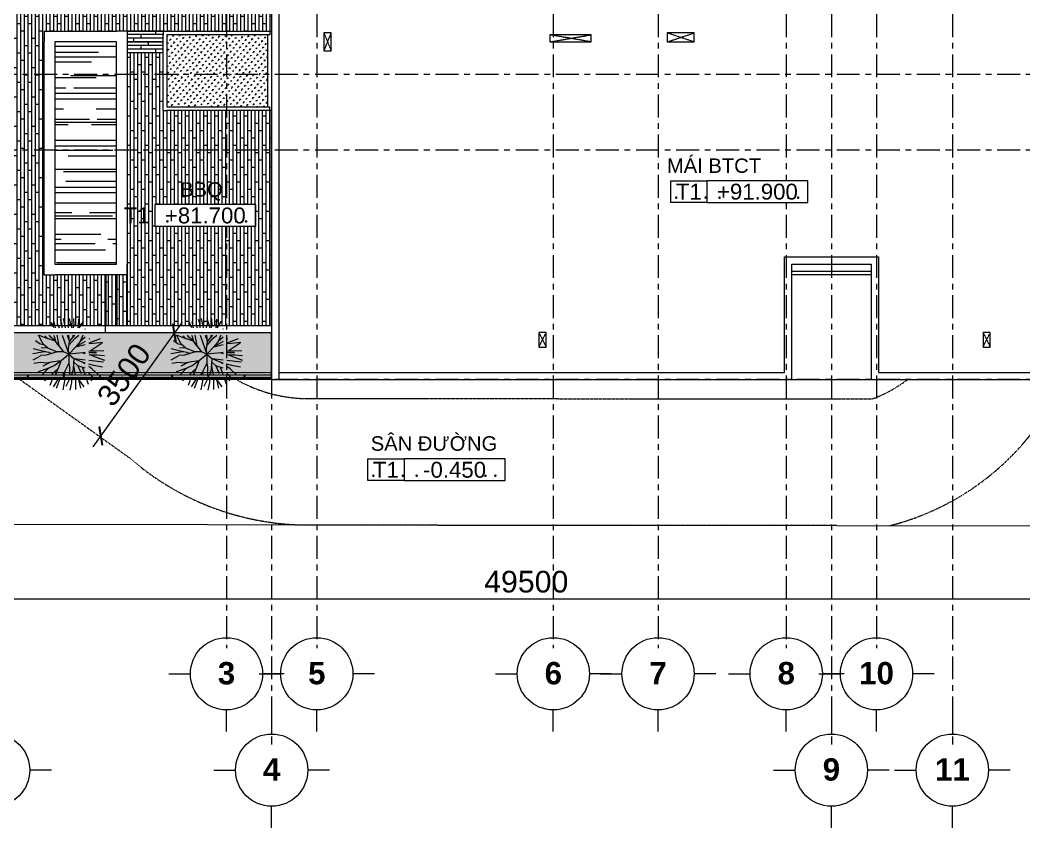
# Model space of a CAD drawing. Header units: millimetres. Extents: x -55734 to 162275, y -23881 to 125548.
# Drawn here: x 2234 to 30032, y -12412 to 9956 of the extents above; entities that cross this region are included whole.
import ezdxf
from ezdxf.enums import TextEntityAlignment as Align
from ezdxf.xclip import XClip

# ---------------------------------------------------------------- set-up
doc = ezdxf.new("R2010")
doc.units = ezdxf.units.MM
doc.header["$XCLIPFRAME"] = 0
for name, pattern in [('Dash', [6.35, 3.175, -3.175]), ('gf$0$Dash', [6, 3, -3]), ('Grid Line', [22.225, 12.7, -3.175, 3.175, -3.175]), ('HIDDEN2', [4.7625, 3.175, -1.5875]), ('Overhead 1_16_', [2.579687, 1.5875, -0.992188]), ('PHANTOM', [63.5, 31.75, -6.35, 6.35, -6.35, 6.35, -6.35])]:
    doc.linetypes.add(name, pattern=pattern)
for name, color, linetype, lineweight in [('A-DETL-GENF', 31, 'Continuous', 5), ('A-DETL-GENF-HDLN', 161, 'Dash', 5), ('A-FLOR-PATT', 8, 'Continuous', 9), ('CHU', 181, 'Continuous', 5), ('CHU-1', 7, 'Continuous', 9), ('DIM', 1, 'Continuous', 5), ('gf$0$A-_DETA----_E', 8, 'Continuous', 9), ('KH', 6, 'Continuous', 5), ('KI-HIEU-1', 151, 'Continuous', 9), ('L-SITE', 91, 'Continuous', 5), ('NET THAY 1', 41, 'Continuous', 5), ('NET THAY 2', 55, 'Continuous', 5), ('NET-THAY', 2, 'Continuous', 9), ('S-STRS', 31, 'Continuous', 5), ('TRUC', 225, 'Continuous', 5)]:
    doc.layers.add(name, color=color, linetype=linetype, lineweight=lineweight)
doc.layers.add('CGXD', color=5, linetype='HIDDEN2')
doc.layers.add('RD-AB', color=4, linetype='PHANTOM')
doc.styles.add('Arial', font='Font - TrueType - Arial.ttf')
doc.styles.add('Arial_2', font='Font - TrueType - Arial.ttf', dxfattribs={"height": 800})
doc.styles.add('Arial_B', font='Font - TrueType - Arial Bold.ttf', dxfattribs={"height": 619.047619})
doc.styles.add('TA1', font='Font - TrueType - Arial.ttf')
doc.dimstyles.new('D_300_KTx3.0', dxfattribs={"dimtxt": 600, "dimasz": 375, "dimexe": 375, "dimexo": 375, "dimgap": 160, "dimtad": 1, "dimdec": 0, "dimzin": 9, "dimtxsty": 'TA1', "dimblk": 'ARCHTICK', "dimcen": 1, "dimdle": 375, "dimclrd": 256, "dimclre": 256, "dimclrt": 7, "dimadec": 0, "dimazin": 0, "dimtfac": 1, "dimtdec": 0, "dimtix": 1, "dimtmove": 1, "dimatfit": 3, "dimldrblk": 'ARCHTICK', "dimfxl": 0, "dimtolj": 1, "dimtzin": 0, "dimlwd": -1, "dimlwe": -1, "dimarcsym": 0})
pattern_1 = [(90, (4580.2, 2899.94), (-101.6, 6e-15), []), (180, (4580.2, 2899.94), (-203.2, -203.2), [101.6, -711.2]), (180, (4478.6, 3306.34), (-203.2, -203.2), [101.6, -711.2])]
pattern_2 = [(0, (6200.52, 9670.26), (0, 101.6), []), (90, (6200.52, 9670.26), (-203.2, 203.2), [101.6, -711.2]), (90, (6606.92, 9771.86), (-203.2, 203.2), [101.6, -711.2])]

# ---------------------------------------------------------------- blocks, each defined once
blk = doc.blocks.new('A$C56D52FB6')
at = {"layer": 'gf$0$A-_DETA----_E'}
blk.add_line((-100656, -25402), (-49439, -25478), dxfattribs=at)
at = {"layer": 'gf$0$A-_DETA----_E', "color": 190, "linetype": 'gf$0$Dash'}
for points in [[(-93730, -21412), (-90704, -23576, 0.175687), (-85913, -25431), (-71115, -25439)], [(-87716, -21421, 0.120459), (-85868, -21931), (-70131, -21940)]]:
    blk.add_lwpolyline(points, format="xyb", dxfattribs=at)
for radius, start, end in [(3768, 290.3409, 307.192), (7268, 284.3451, 322.7501)]:
    blk.add_arc((-71441, -18406, 0), radius, start, end, dxfattribs=at)
blk = doc.blocks.new('_ARCHTICK')
at = {"color": 0, "linetype": 'ByBlock', "const_width": 0.15}
blk.add_lwpolyline([(-0.5, -0.5), (0.5, 0.5)], dxfattribs=at)
blk = doc.blocks.new('*D9')
at = {"layer": 'Defpoints', "color": 0, "transparency": 16777216}
for p in [(-8499, -3994, 0), (41001, -4126), (41001, -6065)]:
    blk.add_point(p, dxfattribs=at)
at = {"layer": 'DIM', "transparency": 16777216}
for p, q in [((-8499, -4369), (-8499, -6440)), ((41001, -4501), (41001, -6440)), ((-8874, -6065), (41376, -6065))]:
    blk.add_line(p, q, dxfattribs=at)
at = {"layer": 'DIM', "transparency": 16777216, "xscale": 375, "yscale": 375, "zscale": 375, "rotation": 180}
blk.add_blockref('_ARCHTICK', (-8499, -6065), dxfattribs=at)
at = {"layer": 'DIM', "transparency": 16777216, "xscale": 375, "yscale": 375, "zscale": 375}
blk.add_blockref('_ARCHTICK', (41001, -6065), dxfattribs=at)
at = {"layer": 'DIM', "color": 7, "transparency": 16777216, "insert": (16251, -5598), "char_height": 600, "attachment_point": 5, "style": 'TA1'}
blk.add_mtext('\\A1;49500', dxfattribs=at)
blk = doc.blocks.new('Grid - FamilyAL-KH TRUC-785342-MẶT BẰNG TẦNG 1')
at = {"layer": 'KH'}
for p, q in [((0, 7), (0, 4)), ((-8, -1), (-5, -1)), ((8, -1), (5, -1)), ((0, -9), (0, -6))]:
    blk.add_line(p, q, dxfattribs=at)
blk.add_circle((0, -1), 5, dxfattribs=at)
blk = doc.blocks.new('A$C1F0A2BF7')
at = {"layer": 'CGXD', "ltscale": 200, "const_width": 200, "elevation": 0}
blk.add_lwpolyline([(46406.7, 74451.5), (47194.7, 63486.7), (46424.3, 63316.7), (46421.1, 61568.3), (46338.6, 57428.9), (46280, 56364.3), (46260.6, 55777.3), (47488.1, 54954.9), (54942.4, 54921.5), (54956.3, 47953.8), (54990.5, 43945.3), (54923.3, 39987.5), (55072.6, 34371), (55051, 33492.5), (97748, 33429.5)], dxfattribs=at)
at = {"layer": 'RD-AB', "ltscale": 30, "const_width": 300, "elevation": 0}
blk.add_lwpolyline([(41196.9, 95371), (41281.7, 82268.3), (40986.4, 79251), (41667.6, 72272.6), (42098.4, 70721.5), (42667.3, 70684.7), (42957.4, 66647.6), (42571.1, 66562.4), (42573.3, 66131.3), (42429.3, 65920.2), (42421.3, 61611.7), (42341, 57578.5), (42283.8, 56540), (42189.8, 53690.1), (44821.5, 51926.7), (44789.5, 50966.7), (50950.5, 50939.2), (50956.6, 47932.5), (50990.5, 43962.1), (50922.6, 39968.1), (51071.5, 34366.8), (50997.7, 31365.3), (51047.4, 29498.3), (102264.3, 29422.6)], dxfattribs=at)
blk = doc.blocks.new('*D21')
at = {"layer": 'Defpoints', "color": 0, "transparency": 16777216}
for p in [(6506, 1288, 0), (4470, -1559, 0), (4470, -1559)]:
    blk.add_point(p, dxfattribs=at)
at = {"layer": 'DIM', "transparency": 16777216}
blk.add_line((6724, 1594), (4252, -1864), dxfattribs=at)
at = {"layer": 'DIM', "transparency": 16777216, "xscale": 375, "yscale": 375, "zscale": 375}
for p, rotation in [((6506, 1288), 54.43416337634454), ((4470, -1559), 234.4341633763445)]:
    blk.add_blockref('_ARCHTICK', p, dxfattribs=dict(at, rotation=rotation))
at = {"layer": 'DIM', "color": 7, "transparency": 16777216, "insert": (5109, 136), "char_height": 600, "attachment_point": 5, "rotation": 54.4342, "style": 'TA1'}
blk.add_mtext('\\A1;3500', dxfattribs=at)
blk = doc.blocks.new('Railing - NBS_RailInfillPnl_Post-658471-MẶT BẰNG CHIẾU MÁI')
at = {"layer": 'NET THAY 2'}
for p, q in [((-13, -5), (-13, 5)), ((13, 5), (-13, 5)), ((13, 5), (13, -5)), ((-13, -5), (13, -5))]:
    blk.add_line(p, q, dxfattribs=at)
blk = doc.blocks.new('Railing - Railing-573255-MẶT BẰNG CHIẾU MÁI')
at = {"layer": 'NET THAY 1'}
for p, q in [((401, 11600), (401, 0)), ((401, 11600), (9198, 11600)), ((461, 11540), (461, 11181)), ((461, 11540), (1192, 11540)), ((528, 127), (528, 11473)), ((528, 11473), (9198, 11473)), ((528, 11473), (528, 127)), ((528, 11473), (9198, 11473)), ((1204, 11540), (2192, 11540)), ((2204, 11540), (3192, 11540)), ((3204, 11540), (4192, 11540)), ((4204, 11540), (5192, 11540)), ((5204, 11540), (6192, 11540)), ((6204, 11540), (7192, 11540)), ((7204, 11540), (8192, 11540)), ((8204, 11540), (9192, 11540)), ((9198, 11600), (9198, 11590)), ((9198, 11504), (9198, 11492)), ((9198, 11482), (9198, 11473)), ((461, 11169), (461, 10181)), ((461, 10169), (461, 9181)), ((461, 9169), (461, 8181)), ((461, 8169), (461, 7181)), ((461, 7169), (461, 6181)), ((461, 6169), (461, 5181)), ((461, 5169), (461, 4181)), ((461, 4169), (461, 3181)), ((461, 3169), (461, 2181)), ((461, 2169), (461, 1181)), ((461, 1169), (461, 181)), ((461, 169), (461, 60)), ((1442, 60), (461, 60)), ((9198, 127), (528, 127)), ((9198, 127), (528, 127)), ((2442, 60), (1453, 60)), ((3442, 60), (2453, 60)), ((4442, 60), (3453, 60)), ((5442, 60), (4453, 60)), ((6442, 60), (5453, 60)), ((7442, 60), (6453, 60)), ((8442, 60), (7453, 60)), ((9198, 60), (8453, 60)), ((9198, 0), (401, 0))]:
    blk.add_line(p, q, dxfattribs=at)
for points, knots in [([(471, 11530), (470, 11531), (468, 11532), (467, 11534), (466, 11535), (465, 11535), (464, 11536), (464, 11537), (463, 11537), (462, 11538), (462, 11539), (461, 11539), (461, 11540), (461, 11540), (461, 11540)], [-1, -1, -1, -1, -0.833333, -0.75, -0.666667, -0.625, -0.583333, -0.5, -0.458333, -0.416667, -0.333333, -0.25, -0.166667, 0, 0, 0, 0]), ([(528, 11473), (528, 11473), (527, 11473), (527, 11474), (526, 11475), (525, 11475), (525, 11476), (524, 11477), (523, 11477), (522, 11478), (521, 11479), (520, 11480), (518, 11482), (517, 11484), (516, 11485)], [-1, -1, -1, -1, -0.833333, -0.75, -0.666667, -0.583333, -0.541667, -0.5, -0.416667, -0.375, -0.333333, -0.25, -0.166667, 0, 0, 0, 0]), ([(461, 60), (461, 60), (461, 60), (461, 61), (462, 61), (462, 62), (463, 62), (464, 63), (464, 64), (465, 65), (466, 66), (467, 66), (468, 68), (470, 69), (471, 70)], [0, 0, 0, 0, 0.166667, 0.25, 0.333333, 0.416667, 0.458333, 0.5, 0.583333, 0.666667, 0.708333, 0.75, 0.833333, 1, 1, 1, 1]), ([(516, 115), (517, 116), (518, 118), (520, 120), (521, 121), (522, 122), (523, 122), (524, 123), (525, 124), (525, 125), (526, 125), (527, 126), (527, 127), (528, 127), (528, 127)], [0, 0, 0, 0, 0.166667, 0.25, 0.333333, 0.375, 0.416667, 0.5, 0.541667, 0.583333, 0.666667, 0.75, 0.833333, 1, 1, 1, 1])]:
    blk.add_open_spline(points, degree=3, knots=knots, dxfattribs=at)
at = {"extrusion": (0, 0, -1), "zscale": -1}
for p, rotation in [((-431, 11570), 90), ((-2622, 11570), 90), ((-4814, 11570), 90), ((-7006, 11570), 90), ((-2622, 30), 270), ((-4814, 30), 270), ((-7006, 30), 270)]:
    blk.add_blockref('Railing - NBS_RailInfillPnl_Post-658471-MẶT BẰNG CHIẾU MÁI', p, dxfattribs=dict(at, rotation=rotation))
for p in [(-431, 9647), (-431, 7723), (-431, 5800), (-431, 3877), (-431, 1953), (-431, 30)]:
    blk.add_blockref('Railing - NBS_RailInfillPnl_Post-658471-MẶT BẰNG CHIẾU MÁI', p, dxfattribs=at)
blk = doc.blocks.new('Top Rail Type - Top Rail_Internal_-573260-MẶT BẰNG CHIẾU MÁI')
at = {"layer": 'NET THAY 1'}
for p, q in [((420, 11581), (420, 11196)), ((426, 11581), (420, 11581)), ((1177, 11581), (436, 11581)), ((441, 11190), (441, 11559)), ((441, 11559), (1183, 11559)), ((1213, 11559), (2183, 11559)), ((2177, 11581), (1219, 11581)), ((2213, 11559), (2617, 11559)), ((2617, 11581), (2219, 11581)), ((3177, 11581), (2627, 11581)), ((2627, 11559), (3183, 11559)), ((3213, 11559), (4183, 11559)), ((4177, 11581), (3219, 11581)), ((4213, 11559), (4809, 11559)), ((4809, 11581), (4219, 11581)), ((5177, 11581), (4819, 11581)), ((4819, 11559), (5183, 11559)), ((5213, 11559), (6183, 11559)), ((6177, 11581), (5219, 11581)), ((6213, 11559), (7001, 11559)), ((7001, 11581), (6219, 11581)), ((7177, 11581), (7011, 11581)), ((7011, 11559), (7183, 11559)), ((7213, 11559), (8183, 11559)), ((8177, 11581), (7219, 11581)), ((8213, 11559), (9183, 11559)), ((9177, 11581), (8219, 11581)), ((9198, 11559), (9198, 11581)), ((420, 11154), (420, 10196)), ((441, 10190), (441, 11160)), ((420, 10154), (420, 9652)), ((441, 9652), (441, 10160)), ((420, 9642), (420, 9196)), ((441, 9190), (441, 9642)), ((420, 9154), (420, 8196)), ((441, 8190), (441, 9160)), ((420, 8154), (420, 7728)), ((441, 7728), (441, 8160)), ((420, 7718), (420, 7196)), ((441, 7190), (441, 7718)), ((420, 7154), (420, 6196)), ((441, 6190), (441, 7160)), ((420, 6154), (420, 5805)), ((441, 5805), (441, 6158)), ((420, 5795), (420, 5196)), ((441, 5190), (441, 5795)), ((420, 5154), (420, 4196)), ((441, 4190), (441, 5160)), ((420, 4154), (420, 3882)), ((441, 3882), (441, 4160)), ((420, 3872), (420, 3196)), ((441, 3190), (441, 3872)), ((420, 3154), (420, 2196)), ((441, 2190), (441, 3160)), ((420, 2154), (420, 1958)), ((420, 1948), (420, 1196)), ((441, 1958), (441, 2160)), ((441, 1190), (441, 1948)), ((420, 1154), (420, 196)), ((441, 190), (441, 1160)), ((420, 154), (420, 35)), ((420, 25), (420, 19)), ((420, 19), (1426, 19)), ((441, 41), (441, 160)), ((1433, 41), (441, 41)), ((2433, 41), (1463, 41)), ((1469, 19), (2426, 19)), ((2617, 41), (2463, 41)), ((2469, 19), (2617, 19)), ((3433, 41), (2627, 41)), ((2627, 19), (3426, 19)), ((4433, 41), (3463, 41)), ((3469, 19), (4426, 19)), ((4809, 41), (4463, 41)), ((4469, 19), (4809, 19)), ((5433, 41), (4819, 41)), ((4819, 19), (5426, 19)), ((6433, 41), (5463, 41)), ((5469, 19), (6426, 19)), ((7001, 41), (6463, 41)), ((6469, 19), (7001, 19)), ((7433, 41), (7011, 41)), ((7011, 19), (7426, 19)), ((8433, 41), (7463, 41)), ((7469, 19), (8426, 19)), ((9198, 41), (8463, 41)), ((8469, 19), (9198, 19)), ((9198, 19), (9198, 41))]:
    blk.add_line(p, q, dxfattribs=at)
blk = doc.blocks.new('ALB-RAILING 32 - ALB-BALUSTER-537417-MẶT BẰNG CHIẾU MÁI')
at = {"layer": 'NET THAY 1'}
for p, q in [((-30, 101), (-30, 92)), ((-30, 101), (30, 101)), ((-21, 101), (-30, 101)), ((-30, 92), (-29, 92)), ((30, 92), (-30, 92)), ((-30, 70), (-30, 63)), ((-30, 70), (30, 70)), ((-29, 70), (-30, 70)), ((-30, 63), (-15, 63)), ((30, 63), (-30, 63)), ((-7, 63), (-7, 15)), ((7, 15), (7, 63)), ((15, 63), (30, 63)), ((30, 101), (21, 101)), ((29, 92), (30, 92)), ((30, 70), (29, 70)), ((30, 92), (30, 101)), ((30, 63), (30, 70))]:
    blk.add_line(p, q, dxfattribs=at)
at = {"layer": 'NET THAY 1', "flags": 128}
for points in [[(-7, 3), (-7, 4), (-7, 4), (-7, 5), (-7, 5), (-7, 5), (-7, 6), (-7, 6), (-7, 7), (-7, 7), (-7, 8), (-7, 8), (-7, 9), (-7, 10), (-7, 10), (-7, 11), (-7, 11), (-7, 12), (-7, 12), (-7, 13), (-7, 14), (-7, 14), (-7, 15), (-7, 15)], [(7, 15), (7, 14), (7, 14), (7, 13), (7, 13), (7, 12), (7, 11), (7, 11), (7, 10), (7, 10), (7, 9), (7, 9), (7, 8), (7, 8), (7, 7), (7, 7), (7, 6), (7, 6), (7, 5), (7, 5), (7, 4), (7, 4), (7, 3), (7, 3), (7, 3), (7, 2), (7, 2), (7, 2), (7, 1), (7, 1), (7, 1), (7, 1), (7, 1), (7, 0), (7, 0), (7, 0), (7, 0), (7, 0), (7, 0), (7, 0)], [(7, 0), (7, 0), (7, -1), (7, -1), (7, -1), (7, -1), (7, -2)], [(-5, -5), (-5, -4), (-6, -4), (-6, -4)], [(0, -7), (0, -7), (-1, -7), (-1, -7), (-1, -7), (-1, -7), (-2, -7)], [(6, -4), (6, -4), (6, -4), (5, -4), (5, -5), (5, -5), (5, -5), (5, -5), (4, -5), (4, -6), (4, -6), (4, -6), (4, -6), (3, -6), (3, -6), (3, -6), (3, -7), (2, -7), (2, -7), (2, -7), (1, -7), (1, -7), (1, -7), (1, -7), (0, -7), (0, -7), (0, -7)]]:
    blk.add_lwpolyline(points, dxfattribs=at)
at = {"layer": 'NET THAY 1'}
for start, end in [(90, 270), (270, 90)]:
    blk.add_arc((0, 0), 7, start, end, dxfattribs=at)
blk = doc.blocks.new('Family2 - Family1 2-690398-MẶT BẰNG CHIẾU MÁI')
at = {"layer": 'A-DETL-GENF'}
for p, q in [((200, 400), (0, 400)), ((0, 400), (0, 0)), ((200, 0), (200, 400)), ((0, 0), (200, 0))]:
    blk.add_line(p, q, dxfattribs=at)
at = {"layer": 'A-DETL-GENF-HDLN'}
for p, q in [((0, 400), (200, 1)), ((0, 0), (200, 399))]:
    blk.add_line(p, q, dxfattribs=at)
blk = doc.blocks.new('Family2 - Family1 2-693643-MẶT BẰNG CHIẾU MÁI')
at = {"layer": 'A-DETL-GENF'}
for p, q in [((250, 750), (0, 750)), ((0, 750), (0, 0)), ((250, 0), (250, 750)), ((0, 0), (250, 0))]:
    blk.add_line(p, q, dxfattribs=at)
at = {"layer": 'A-DETL-GENF-HDLN'}
for p, q in [((0, 750), (250, 1)), ((0, 0), (250, 749))]:
    blk.add_line(p, q, dxfattribs=at)
blk = doc.blocks.new('Family2 - Family1 2-693928-MẶT BẰNG CHIẾU MÁI')
at = {"layer": 'A-DETL-GENF'}
for p, q in [((200, 1150), (0, 1150)), ((0, 1150), (0, 0)), ((200, 0), (200, 1150)), ((0, 0), (200, 0))]:
    blk.add_line(p, q, dxfattribs=at)
at = {"layer": 'A-DETL-GENF-HDLN'}
for p, q in [((0, 1150), (200, 1)), ((0, 0), (200, 1149))]:
    blk.add_line(p, q, dxfattribs=at)
blk = doc.blocks.new('Family2 - Family1 2-694171-MẶT BẰNG CHIẾU MÁI')
at = {"layer": 'A-DETL-GENF'}
for p, q in [((200, 500), (0, 500)), ((0, 500), (0, 0)), ((200, 0), (200, 500)), ((0, 0), (200, 0))]:
    blk.add_line(p, q, dxfattribs=at)
at = {"layer": 'A-DETL-GENF-HDLN'}
for p, q in [((0, 500), (200, 1)), ((0, 0), (200, 499))]:
    blk.add_line(p, q, dxfattribs=at)
blk = doc.blocks.new('CAY XANH 1 - new block_dwg_110_植栽_中_高木 - 落葉1_φ4000_H5500-1445069-IDEA-4th Storey - Detail-682244-MẶT BẰNG CHIẾU MÁI')
at = {"layer": 'L-SITE'}
for p, q in [((-822, 1456), (-958, 1760)), ((-838, 1808), (-751, 1456)), ((-306, 1976), (-199, 1456)), ((-5, 2000), (166, 1456)), ((-615, 1645), (-531, 1456)), ((-10, 1456), (-10, 1592)), ((913, 1380), (932, 1417)), ((-1850, 759), (-1578, 578)), ((-1570, 578), (-1398, 529)), ((772, 1056), (625, 696)), ((1738, 856), (1113, 603)), ((1153, 856), (1113, 822)), ((1855, 599), (1188, 159)), ((-2000, 33), (-1462, 119)), ((-1453, 121), (-1278, 144)), ((1538, 78), (1113, 70)), ((-1975, -315), (-1571, -88)), ((-1423, -653), (-1041, -445)), ((913, -333), (303, -262)), ((913, -531), (743, -453)), ((1113, -19), (1241, -50)), ((1923, -449), (1113, -356)), ((1984, -88), (1545, -58)), ((258, -651), (355, -1144)), ((910, -1144), (762, -724)), ((-1186, -1344), (-1342, -1483)), ((-1024, -1718), (-878, -1344)), ((-682, -1880), (-476, -1344)), ((51, -1344), (-170, -1795)), ((365, -1344), (365, -1967)), ((855, -1808), (552, -1405)), ((914, -1133), (902, -1122)), ((1097, -1672), (981, -1344)), ((1278, -1483), (1113, -1324))]:
    blk.add_line(p, q, dxfattribs=at)
at = {"layer": 'L-SITE', "flags": 128}
for points in [[(-472, 1941), (-408, 1715), (-389, 1474), (-388, 1456)], [(264, 1456), (298, 1613), (285, 1980)], [(541, 1934), (518, 1586), (495, 1456)], [(581, 1456), (641, 1557), (813, 1820)], [(-1522, 376), (-1182, 348), (-1399, 530), (-1482, 672), (-1674, 1056)], [(-1634, 1056), (-1182, 862), (-1319, 1008)], [(-845, 1056), (-819, 978), (-743, 713), (-1182, 862)], [(-657, 1056), (-546, 458), (-743, 713), (-989, 932), (-1079, 1056)], [(-361, 1056), (0, 0), (-295, 133)], [(-84, 1056), (30, 691), (242, 956)], [(913, 96), (773, 64), (0, 0), (-10, 303), (30, 691), (4, 1056)], [(913, 934), (625, 696), (384, 396), (0, 0), (305, -251), (268, -432)], [(10, 497), (348, 890), (555, 1056)], [(315, 1056), (242, 956), (237, 1056)], [(913, 698), (384, 396), (913, 541)], [(1113, 586), (1374, 607), (1887, 662)], [(-1974, 319), (-1451, 187), (-1104, 101), (-945, 37)], [(-1683, -957), (-1092, -755), (-807, -637), (-423, -352), (0, 0), (-5, -527)], [(-1182, 348), (-645, 125), (-1245, -52), (-1564, -80)], [(-546, 458), (-295, 133), (-645, 125)], [(913, 67), (773, 64), (913, 30)], [(1939, 182), (1516, 167), (1206, 162), (1113, 141)], [(-1938, -494), (-1560, -440), (-1235, -475), (-846, -416), (-423, -352), (-610, -834), (-905, -1095), (-961, -1144)], [(-217, -960), (-5, -527), (44, -720), (39, -1126)], [(508, -651), (268, -432), (248, -870), (165, -1101)], [(913, -500), (743, -453), (305, -251)], [(1865, -721), (1389, -632), (1113, -555)], [(1534, -57), (1241, -50), (1512, -168), (1971, -338)], [(-1475, -1144), (-1244, -895), (-1077, -745)], [(-740, -1144), (-703, -1095), (-608, -832)], [(-212, -1144), (-217, -960), (-348, -1144)], [(166, -1144), (165, -1101), (145, -1144)], [(913, -768), (508, -651), (685, -1070)], [(1640, -1145), (1284, -817), (1113, -681)], [(1438, -1391), (1191, -1135), (1113, -1026)], [(-512, -1344), (-645, -1459), (-866, -1803)], [(-321, -1974), (-207, -1385), (-208, -1344)], [(76, -1999), (175, -1573), (170, -1344)], [(659, -1888), (552, -1405), (498, -1344)]]:
    blk.add_lwpolyline(points, dxfattribs=at)
blk = doc.blocks.new('CAY XANH 1 - new block_dwg-682243-MẶT BẰNG CHIẾU MÁI')
at = {"xscale": 0.5, "yscale": 0.5, "zscale": 0.5}
blk.add_blockref('CAY XANH 1 - new block_dwg_110_植栽_中_高木 - 落葉1_φ4000_H5500-1445069-IDEA-4th Storey - Detail-682244-MẶT BẰNG CHIẾU MÁI', (-494874, 495980), dxfattribs=at)
blk = doc.blocks.new('CAY XANH 1 - CAY XANH 1-678680-MẶT BẰNG CHIẾU MÁI')
blk.add_blockref('CAY XANH 1 - new block_dwg-682243-MẶT BẰNG CHIẾU MÁI', (494876, -495981))
blk = doc.blocks.new('ALC1807-ASCENT PLAZA-TANG 23_rvt-1-MẶT BẰNG CHIẾU MÁI')
at = {"layer": 'A-FLOR-PATT', "lineweight": 5}
h = blk.add_hatch(dxfattribs=at)
h.set_pattern_fill('FP_22', color=256, style=0, pattern_type=2)
h.set_pattern_definition([(7.219, (-1874442.64, 2069758.12), (77.8062945, 100.375984), [23.812, -155.793]), (322.219, (-1874442.64, 2069758.12), (77.8059143, 100.3754935), [23.813, -103.188]), (52.219, (-1874442.64, 2069758.12), (-100.3754935, 77.8059143), [23.813, -103.188])])
h.paths.add_polyline_path([(9198, 200), (9198, 1300), (1701, 1300), (1701, 11400), (601, 11400), (601, 200), (8724, 200)], flags=0)
h = blk.add_hatch(dxfattribs=at)
h.set_pattern_fill('FP_20', color=256, style=0, pattern_type=2)
h.set_pattern_definition([(270, (4895.84, 5799.94), (101.6, 6e-15), []), (0, (4895.84, 5799.94), (203.2, 203.2), [101.6, -711.2]), (0, (4997.44, 5393.54), (203.2, 203.2), [101.6, -711.2])])
h.paths.add_polyline_path([(2905, 1500), (4601, 1500), (4601, 2900), (2901, 2900), (2901, 9650), (9201, 9652), (9201, 11400), (1901, 11400), (1901, 1500)], flags=0)
h = blk.add_hatch(dxfattribs=at)
h.set_pattern_fill('FP_27', color=256, style=0, pattern_type=2)
h.set_pattern_definition([(277.219, (2071657.58, 1887891.995), (100.375984, -77.8062945), [23.812, -155.793]), (232.219, (2071657.58, 1887892), (100.3754935, -77.8059143), [23.813, -103.188]), (322.219, (2071657.58, 1887892), (77.8059143, 100.3754935), [23.813, -103.188])])
h.paths.add_polyline_path([(6301, 7550), (9098, 7550), (9098, 9550), (6301, 9550), (6301, 8908)], flags=0)
h = blk.add_hatch(dxfattribs=at)
h.set_pattern_fill('FP_23', color=256, style=0, pattern_type=2)
h.set_pattern_definition([(0, (0, 0), (1424.94, 647.7), [9715.5, -1295.4, 3238.5, -647.7]), (0, (861.4, 323.85), (-647.7, 861.44), [1943.1, -213.74, 3886.2, -485.77]), (0, (323.85, 550.54), (3368.04, 433.959), [5181.6, -906.78, 2590.8, -647.7])])
h.paths.add_polyline_path([(3201, 3200), (4901, 3200), (4901, 9350), (3201, 9350), (3201, 4019)], flags=0)
h = blk.add_hatch(dxfattribs=at)
h.set_pattern_fill('FP_24', color=256, style=0, pattern_type=2)
h.set_pattern_definition([(270, (7219.71, 5274.94), (101.6, 6e-15), []), (0, (7219.71, 5274.94), (203.2, 203.2), [101.6, -711.2]), (0, (7321.31, 4868.54), (203.2, 203.2), [101.6, -711.2])])
h.paths.add_polyline_path([(5232, 1500), (9198, 1500), (9198, 7450), (6201, 7450), (6201, 9050), (5201, 9050), (5201, 1500)], flags=0)
at = {"layer": 'NET THAY 1'}
h = blk.add_hatch(dxfattribs=at)
h.set_pattern_fill('FP_26', color=256, style=0, pattern_type=2)
h.set_pattern_definition(pattern_2)
h.paths.add_polyline_path([(6201, 9350), (6201, 9650), (5201, 9650), (5201, 9350), (5232, 9350)], flags=0)
h = blk.add_hatch(dxfattribs=at)
h.set_pattern_fill('FP_26', color=256, style=0, pattern_type=2)
h.set_pattern_definition(pattern_2)
h.paths.add_polyline_path([(5201, 9050), (6201, 9050), (6201, 9350), (5201, 9350)], flags=0)
h = blk.add_hatch(dxfattribs=at)
h.set_pattern_fill('FP_25', color=256, style=0, pattern_type=2)
h.set_pattern_definition(pattern_1)
h.paths.add_polyline_path([(4601, 1500), (4901, 1500), (4901, 2900), (4601, 2900), (4601, 1574)], flags=0)
h = blk.add_hatch(dxfattribs=at)
h.set_pattern_fill('FP_25', color=256, style=0, pattern_type=2)
h.set_pattern_definition(pattern_1)
h.paths.add_polyline_path([(5201, 1500), (5201, 2900), (4901, 2900), (4901, 1500)], flags=0)
at = {"layer": 'NET-THAY', "lineweight": 9}
for p, q in [((2901, 9650), (4901, 9650)), ((2901, 9650), (2901, 9350)), ((5201, 9650), (4901, 9650)), ((5201, 9650), (5201, 3200)), ((6201, 9650), (9148, 9650)), ((6201, 9650), (6201, 9550)), ((6201, 7450), (6201, 9550)), ((9148, 9550), (6301, 9550)), ((6301, 9550), (6301, 7550)), ((9098, 7550), (9098, 9550)), ((9148, 9650), (9201, 9650)), ((9148, 9650), (9148, 9550)), ((2901, 2900), (2901, 9350)), ((4901, 9350), (3201, 9350)), ((3201, 9350), (3201, 3200)), ((4901, 9350), (3201, 9350)), ((3201, 9350), (3201, 3200)), ((4901, 3200), (4901, 9350)), ((4901, 3200), (4901, 9350)), ((6201, 9050), (5201, 9050)), ((5201, 9050), (5201, 1500)), ((6301, 7550), (9148, 7550)), ((9148, 7450), (9148, 7550)), ((6201, 7450), (6301, 7450)), ((9148, 7450), (6301, 7450)), ((9198, 7450), (9148, 7450)), ((9198, 2900), (9198, 7450)), ((3201, 3200), (4901, 3200)), ((3201, 3200), (4901, 3200)), ((5201, 2900), (5201, 3200)), ((2901, 2900), (3201, 2900)), ((5201, 2900), (3201, 2900)), ((9198, 1500), (9198, 2900)), ((9398, 2900), (9398, 0)), ((23601, 3000), (25801, 3000)), ((25801, 2900), (23601, 2900)), ((1901, 1500), (4591, 1500)), ((4591, 1500), (9198, 1500)), ((4591, 1500), (4591, 1300)), ((4591, 1300), (1901, 1300)), ((9198, 1300), (4591, 1300)), ((9198, 41), (9198, 1300)), ((601, 200), (9198, 200)), ((9198, 0), (9198, 19)), ((9198, 0), (9398, 0))]:
    blk.add_line(p, q, dxfattribs=at)
at = {"layer": 'S-STRS'}
for p, q in [((6201, 9650), (5201, 9650)), ((6201, 9350), (5201, 9350)), ((6201, 9050), (5201, 9050)), ((4601, 2900), (4601, 1500)), ((4901, 2900), (4901, 1500)), ((5201, 2900), (5201, 1500))]:
    blk.add_line(p, q, dxfattribs=at)
at = {"layer": 'S-STRS', "linetype": 'Overhead 1_16_'}
for p, q in [((6201, 9640), (5201, 9640)), ((6201, 9340), (5201, 9340)), ((4611, 2900), (4611, 1500)), ((4911, 2900), (4911, 1500))]:
    blk.add_line(p, q, dxfattribs=at)
at = {"color": 94, "lineweight": 5}
for name, p in [('Railing - Railing-573255-MẶT BẰNG CHIẾU MÁI', (0, 0)), ('Top Rail Type - Top Rail_Internal_-573260-MẶT BẰNG CHIẾU MÁI', (0, 0)), ('CAY XANH 1 - CAY XANH 1-678680-MẶT BẰNG CHIẾU MÁI', (3582, 707)), ('CAY XANH 1 - CAY XANH 1-678680-MẶT BẰNG CHIẾU MÁI', (7404, 707))]:
    blk.add_blockref(name, p, dxfattribs=at)
at = {"lineweight": 5}
for name, p in [('Family2 - Family1 2-694171-MẶT BẰNG CHIẾU MÁI', (10650, 9100)), ('Family2 - Family1 2-690398-MẶT BẰNG CHIẾU MÁI', (16601, 901)), ('Family2 - Family1 2-690398-MẶT BẰNG CHIẾU MÁI', (28901, 901))]:
    blk.add_blockref(name, p, dxfattribs=at)
for name, p, rotation in [('Family2 - Family1 2-693928-MẶT BẰNG CHIẾU MÁI', (18050, 9350), 89.99999999999966), ('Family2 - Family1 2-693643-MẶT BẰNG CHIẾU MÁI', (20901, 9350), 89.9999999999999)]:
    blk.add_blockref(name, p, dxfattribs=dict(at, rotation=rotation))
at = {"color": 94, "lineweight": 5, "rotation": 180}
for p in [(2448, 111), (3448, 111), (4448, 111), (5448, 111), (6448, 111), (7448, 111), (8448, 111)]:
    blk.add_blockref('ALB-RAILING 32 - ALB-BALUSTER-537417-MẶT BẰNG CHIẾU MÁI', p, dxfattribs=at)
blk = doc.blocks.new('A$C7E716810')
at = {"layer": 'NET-THAY', "lineweight": 9}
for p, q in [((17700, 11600), (17700, 2900)), ((32100, 0), (32100, 3200)), ((32100, 3200), (34300, 3200)), ((34300, 3200), (34300, 0)), ((17898, 0), (34300, 0)), ((34300, 0), (49500, 0))]:
    blk.add_line(p, q, dxfattribs=at)
for points in [[(36700, 16550), (38050, 16550), (38050, 11600), (17700, 11600), (17698, 0), (32100, 0), (32100, 3200), (34300, 3200), (34300, 0), (49500, 0)], [(36700, 16750), (38250, 16750), (38250, 11400), (17900, 11400), (17898, 200), (31900, 200), (31900, 3400), (34500, 3400), (34500, 200), (49300, 200)]]:
    blk.add_lwpolyline(points, dxfattribs=at)
at = {"lineweight": 5}
blk.add_blockref('ALC1807-ASCENT PLAZA-TANG 23_rvt-1-MẶT BẰNG CHIẾU MÁI', (8499, 0), dxfattribs=at)
blk = doc.blocks.new('*U24')
at = {"color": 7, "ltscale": 30, "true_color": 0xffffff, "insert": (-420, 350), "char_height": 200, "attachment_point": 5, "bg_fill": 3, "box_fill_scale": 1.25, "bg_fill_color": 256, "bg_fill_true_color": 13158600, "bg_fill_transparency": 0}
blk.add_mtext('\\A1;.  .', dxfattribs=at)
at = {"color": 7, "ltscale": 30, "true_color": 0xffffff, "insert": (520, 350), "char_height": 200, "attachment_point": 5, "bg_fill": 3, "box_fill_scale": 1.25, "bg_fill_color": 256, "bg_fill_true_color": 13158600, "bg_fill_transparency": 0}
blk.add_mtext('\\A1;.      ..', dxfattribs=at)
at = {"color": 7, "style": 'Arial'}
blk.add_attdef('T1', text='', height=220, dxfattribs=at).set_placement((-450, 350), align=Align.MIDDLE_CENTER)
for points in [[(-700, 500), (-200, 500), (-200, 200), (-700, 200)], [(-200, 200), (1200, 200), (1200, 500), (-200, 500)]]:
    blk.add_lwpolyline(points, close=True)
blk.add_attdef('±0.000', text='', height=220, dxfattribs=at).set_placement((500, 350), align=Align.MIDDLE)

msp = doc.modelspace()

# ---------------------------------------------------------------- linework, layer by layer
at = {"layer": 'TRUC', "linetype": 'Grid Line', "ltscale": 50}
for p, q in [((7950.5, 50122.6), (7950.5, -7437.9)), ((9200.5, 50122.6), (9200.5, -10105.5)), ((10450.5, 50122.6), (10450.5, -7437.9)), ((17000.5, 50122.6), (17000.5, -7437.9)), ((19900.5, 50122.6), (19900.5, -7437.9)), ((23450.5, 50122.6), (23450.5, -7437.9)), ((24700.5, 50122.6), (24700.5, -10105.5)), ((25950.5, 50122.6), (25950.5, -7437.9)), ((28050.5, 50122.6), (28050.5, -10105.5)), ((48819.1, 8449.9), (-20105, 8449.9)), ((48819.1, 6349.9), (-17790.4, 6349.9)), ((48819.1, -0.1), (-17790.4, -0.1))]:
    msp.add_line(p, q, dxfattribs=at)

# ---------------------------------------------------------------- block references
at = {"color": 250, "lineweight": 5, "xscale": 199.9999999999999, "yscale": 199.9999999999999, "zscale": 199.9999999999999, "rotation": 180}
for p in [(7950.5, -8344.7), (10450.5, -8344.7), (17000.5, -8344.7), (19900.5, -8344.7), (23450.5, -8344.7), (25950.5, -8344.7), (1500.5, -11012.3), (9200.5, -11012.3), (24700.5, -11012.3), (28050.5, -11012.3)]:
    msp.add_blockref('Grid - FamilyAL-KH TRUC-785342-MẶT BẰNG TẦNG 1', p, dxfattribs=at)
at = {"layer": 'DIM'}
msp.add_blockref('A$C7E716810', (-8499.6, -0.1), dxfattribs=at)
at = {"layer": 'NET THAY 2'}
ref = msp.add_blockref('A$C1F0A2BF7', (-55733.8, -33492.4, 0), dxfattribs=at)
XClip(ref).set_block_clipping_path([(-27462.6186291156, 51738.6749988016), (137958.5174097056, 152520.3806320981)])
at = {"layer": 'NET-THAY'}
msp.add_blockref('A$C56D52FB6', (95969.7, 21408.2), dxfattribs=at)

# ---------------------------------------------------------------- texts
at = {"layer": 'CHU-1', "style": 'TA1'}
msp.add_text('MÁI BTCT', height=400, dxfattribs=at).set_placement((20145.4, 5724.8))
at = {"layer": 'KH', "attachment_point": 2, "line_spacing_factor": 0.941778, "style": 'Arial_B'}
for s, insert, char_height, width in [('\\fArial|b1|i0|c0|p34|;3', (7950.8, -7816.9), 619.048, 558.244), ('\\fArial|b1|i0|c0|p34|;5', (10450.8, -7816.9), 619.048, 558.244), ('\\fArial|b1|i0|c0|p34|;6', (17000.8, -7816.9), 619.048, 558.244), ('\\fArial|b1|i0|c0|p34|;7', (19900.8, -7816.9), 619.048, 558.244), ('\\fArial|b1|i0|c0|p34|;8', (23450.8, -7816.9), 619.048, 558.244), ('10', (25950.8, -7816.9), 619.05, 1116.488), ('\\fArial|b1|i0|c0|p34|;4', (9200.8, -10484.5), 619.048, 558.244), ('\\fArial|b1|i0|c0|p34|;9', (24700.8, -10484.5), 619.048, 558.244), ('11', (28050.8, -10484.5), 619.05, 1116.488)]:
    msp.add_mtext(s, dxfattribs=dict(at, insert=insert, char_height=char_height, width=width))

# ---------------------------------------------------------------- dimensions: what is measured, and where the dimension line sits
at = {"layer": 'DIM'}
dim = msp.add_aligned_dim(p1=(6506, 1288.5, 0), p2=(4470.3, -1558.6, 0), distance=0, dimstyle='D_300_KTx3.0', dxfattribs=at)
dim.commit()
dim.dimension.update_dxf_attribs({"geometry": '*D21', "text_midpoint": (5108.6, 136.3)})
dim = msp.add_linear_dim(base=(41000.5, -6064.7), p1=(-8499.5, -3994.2, 0), p2=(41000.5, -4125.7), dimstyle='D_300_KTx3.0', dxfattribs=at)
dim.commit()
dim.dimension.update_dxf_attribs({"geometry": '*D9', "text_midpoint": (16250.5, -5598.4)})

# ---------------------------------------------------------------- next in the draw order: block references
at = {"layer": 'KI-HIEU-1', "linetype": 'ByBlock', "xscale": 2, "yscale": 2, "zscale": 2}
msp.add_blockref('*U24', (21651.4, 4505.3), dxfattribs=at).add_auto_attribs({'±0.000': '+91.900', 'T1': 'T1'})
at = {"layer": 'KI-HIEU-1', "linetype": 'ByBlock'}
ref = msp.add_blockref('*U24', (6362.9, 3846.7), dxfattribs=dict(at, xscale=2, yscale=2, zscale=2))
XClip(ref).set_block_clipping_path([(-200, 200), (1200, 500)])
ref.add_auto_attribs({'±0.000': '+81.700', 'T1': 'T1'})

# ---------------------------------------------------------------- next in the draw order: texts
at = {"layer": 'CHU', "color": 7, "insert": (11944.2, -1567.6), "char_height": 400, "width": 3507.615, "attachment_point": 1, "line_spacing_factor": 0.936439, "style": 'Arial_2', "bg_fill": 3, "box_fill_scale": 1.25, "bg_fill_color": 256, "bg_fill_true_color": 13158600, "bg_fill_transparency": 0}
msp.add_mtext('SÂN ĐƯỜNG', dxfattribs=at)

# ---------------------------------------------------------------- next in the draw order: block references
at = {"layer": 'KI-HIEU-1', "linetype": 'ByBlock', "xscale": 1.999999999999999, "yscale": 1.999999999999999, "zscale": 1.999999999999999}
msp.add_blockref('*U24', (13265.5, -3195.2), dxfattribs=at).add_auto_attribs({'±0.000': '-0.450', 'T1': 'T1'})

# ---------------------------------------------------------------- next in the draw order: texts
at = {"layer": 'CHU-1', "style": 'TA1'}
msp.add_text('BBQ', height=400, dxfattribs=at).set_placement((6665.3, 5066.3))

doc.saveas('drawing.dxf')
